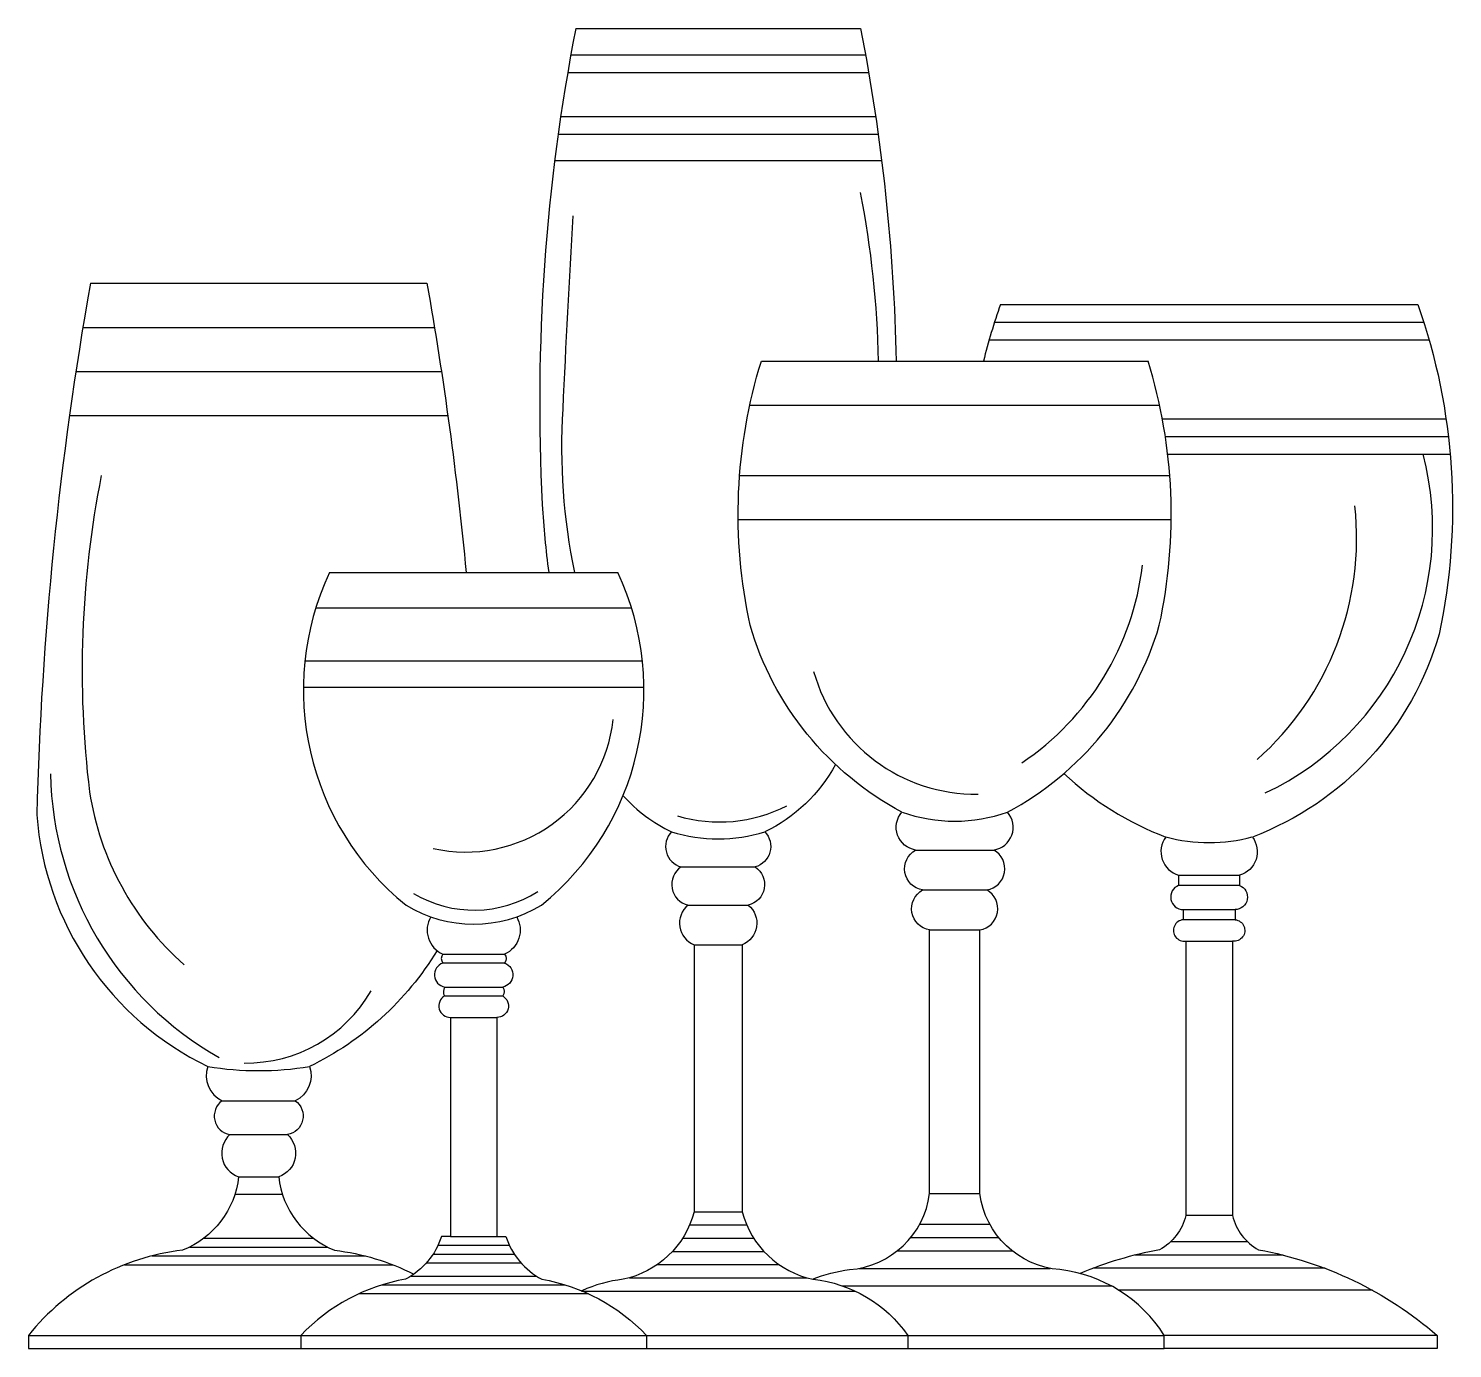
# Model space of a CAD drawing. Extents: x 926 to 1135, y 569 to 763.
import ezdxf

# ---------------------------------------------------------------- set-up
doc = ezdxf.new("R2010")
doc.units = 0
doc.header["$LTSCALE"] = 10
doc.header["$MEASUREMENT"] = 0
doc.layers.add('3', color=3, linetype='CONTINUOUS')
doc.layers.add('4', color=4, linetype='CONTINUOUS')

msp = doc.modelspace()

# ---------------------------------------------------------------- linework, layer by layer
at = {"layer": '3'}
for p, q in [((1005.41, 759.39), (1048.77, 759.39)), ((1004.96, 756.8), (1049.22, 756.8)), ((1003.92, 750.32), (1050.25, 750.32)), ((1003.55, 747.73), (1050.62, 747.73)), ((1003.04, 743.85), (1051.13, 743.85)), ((933.63, 719.32), (985.35, 719.32)), ((1067.74, 720.09), (1130.88, 720.09)), ((1066.95, 717.5), (1131.66, 717.5)), ((932.61, 712.85), (986.38, 712.85)), ((1031.75, 707.88), (1092.02, 707.88)), ((1092.43, 705.85), (1134.17, 705.85)), ((1092.87, 703.26), (1134.51, 703.26)), ((1093.22, 700.67), (1134.78, 700.67)), ((1030.25, 697.52), (1093.52, 697.52)), ((967.92, 678.09), (1014.34, 678.09)), ((966.3, 670.29), (1015.95, 670.29)), ((966.07, 666.41), (1016.18, 666.41)), ((1056.14, 642.45), (1067.63, 642.45)), ((1021.64, 639.96), (1032.53, 639.96)), ((1094.83, 638.74), (1103.79, 638.74)), ((1103.79, 637.25), (1094.83, 637.25)), ((1057.17, 636.57), (1066.6, 636.57)), ((1022.66, 634.33), (1031.51, 634.33)), ((1095.5, 633.68), (1103.12, 633.68)), ((1058.2, 630.69), (1065.57, 630.69)), ((1103.12, 632.19), (1095.5, 632.19)), ((1023.56, 628.52), (1030.62, 628.52)), ((1095.87, 629.06), (1102.75, 629.06)), ((986.58, 627.13), (995.67, 627.13)), ((995.67, 625.82), (986.58, 625.82)), ((986.86, 622.3), (995.39, 622.3)), ((986.86, 620.98), (995.39, 620.98)), ((987.72, 617.82), (994.53, 617.82)), ((954.12, 605.57), (964.87, 605.57)), ((955.27, 600.59), (963.72, 600.59)), ((956.55, 594.4), (962.44, 594.4)), ((955.99, 591.81), (962.99, 591.81)), ((1058.2, 591.93), (1065.57, 591.93)), ((1023.56, 589.25), (1030.62, 589.25)), ((1102.75, 588.7), (1095.91, 588.7)), ((1022.89, 587.3), (1031.28, 587.3)), ((1056.72, 587.4), (1067.06, 587.4)), ((951.42, 585.34), (967.57, 585.34)), ((987.72, 585.62), (994.53, 585.62)), ((1021.87, 585.36), (1032.31, 585.36)), ((1055.41, 585.45), (1068.37, 585.45)), ((1104.98, 584.81), (1093.64, 584.81)), ((943.78, 582.75), (975.2, 582.75)), ((949.35, 584.04), (969.64, 584.04)), ((985.17, 583.03), (997.09, 583.03)), ((985.88, 584.32), (996.37, 584.32)), ((1020.37, 583.42), (1033.81, 583.42)), ((1053.45, 583.51), (1070.33, 583.51)), ((1110.19, 582.87), (1088.43, 582.87)), ((939.75, 581.45), (979.23, 581.45)), ((984.18, 581.73), (998.07, 581.73)), ((1018.14, 581.48), (1036.04, 581.48)), ((1047.83, 580.92), (1075.94, 580.92)), ((1116.36, 580.93), (1082.25, 580.93)), ((977.66, 578.5), (1004.6, 578.5)), ((981.91, 579.79), (1000.34, 579.79)), ((1014.03, 579.53), (1040.14, 579.53)), ((1045.39, 578.33), (1084.94, 578.33)), ((974.27, 577.2), (1007.99, 577.2)), ((1006.97, 577.59), (1047.2, 577.59)), ((1123.36, 577.69), (1086.05, 577.69)), ((925.63, 571.07), (965.7, 571.07)), ((965.7, 571.07), (1016.55, 571.07)), ((1016.55, 571.07), (1054.97, 571.07)), ((1031.05, 571.07), (1092.72, 571.07)), ((1132.84, 571.07), (1092.72, 571.07))]:
    msp.add_line(p, q, dxfattribs=at)
for points in [[(1005.73, 735.74, 0.004174), (1004.23, 707.31, 0.065887), (1005.93, 683.27, 0.065887)], [(936.34, 697.51, 0.079503), (934.61, 651.01, 0.17498), (948.54, 625.55)], [(984.8, 632.61, 0.44441), (986.58, 627.13, 0.33275), (986.58, 625.82, 0.779037), (986.86, 622.3, 0.284551), (986.84, 620.98, 0.767326), (987.72, 617.82)], [(997.45, 632.61, -0.44441), (995.67, 627.13, -0.33275), (995.67, 625.82, -0.779037), (995.39, 622.3, -0.295103), (995.39, 620.98, -0.773015), (994.53, 617.82)]]:
    msp.add_lwpolyline(points, format="xyb", dxfattribs=at)
for centre, radius, start, end in [((906.14, 711.49), 144.56, 1.1354, 11.0265), ((1089.12, 689.75), 43.07, 295.3779, 14.6834), ((1077.55, 688.28), 43.46, 311.5143, 6.3089), ((1049.04, 689.11), 40.75, 303.8658, 353.2723), ((1065, 675.47), 24.81, 195.8054, 270.7428), ((989.93, 663.98), 21.83, 257.386, 353.8531), ((977.91, 654.56), 49.05, 181.0447, 240.3841), ((1027.25, 668.49), 21.92, 253.6612, 296.9572), ((991.17, 651.03), 17.42, 239.3115, 302.565), ((957.69, 632.27), 21.15, 269.1111, 330.1554), ((959.49, 656.19), 46.19, 260.6897, 279.3103)]:
    msp.add_arc(centre, radius, start, end, dxfattribs=at)
at = {"layer": '4'}
for p, q in [((1006.14, 763.27), (1048.04, 763.27)), ((934.74, 725.8), (984.24, 725.8)), ((1068.61, 722.68), (1130.01, 722.68)), ((1033.44, 714.36), (1090.33, 714.36)), ((931.67, 706.37), (987.32, 706.37)), ((1030.04, 691.05), (1093.73, 691.05)), ((969.93, 683.27), (1012.32, 683.27)), ((925.63, 569.13), (965.7, 569.13)), ((965.7, 569.13), (1016.55, 569.13)), ((1016.55, 569.13), (1054.97, 569.13)), ((1031.05, 569.13), (1092.72, 569.13)), ((1132.84, 569.13), (1092.72, 569.13))]:
    msp.add_line(p, q, dxfattribs=at)
for points in [[(1006.14, 763.27, 0.061195), (1001.22, 693.26, 0.020975), (1002.17, 683.27, 0.020975)], [(1048.04, 763.27, -0.042813), (1053.28, 714.36, -0.042813)], [(934.74, 725.8, 0.037623), (926.85, 647.63, 0.267532), (952.02, 610.6, 0.383142), (954.12, 605.57, 0.668625), (955.27, 600.59, 0.576756), (956.55, 594.4, -0.276883), (948.31, 583.58, 0.197822), (925.63, 571.07), (925.63, 569.13)], [(984.24, 725.8, -0.020534), (990.01, 683.27, -0.020534)], [(1068.61, 722.68, 0.024284), (1066.12, 714.36, 0.024284)], [(1130.01, 722.68, -0.138353), (1133.14, 674.2, -0.237691), (1105.67, 644.36, -0.526128), (1103.79, 638.74), (1103.79, 637.25, -0.82174), (1103.12, 633.68), (1103.12, 632.19, -1.028432), (1102.75, 629.06), (1102.75, 588.7, 0.214656), (1106.59, 583.65, -0.134463), (1132.84, 571.07), (1132.84, 569.13)], [(1040.96, 579.33, -0.067077), (1046.42, 580.73, 0.35359), (1058.2, 591.93), (1058.2, 630.69, -0.71192), (1057.17, 636.57, -0.712766), (1056.14, 642.45, -0.593117), (1054.13, 648.02, -0.202524), (1031.79, 675.51, -0.129317), (1033.44, 714.36)], [(1092.72, 569.13), (1092.72, 571.07, 0.225927), (1077.35, 580.73, -0.35359), (1065.57, 591.93), (1065.57, 630.69, 0.71192), (1066.6, 636.57, 0.712766), (1067.63, 642.45, 0.593117), (1069.64, 648.02, 0.202524), (1091.98, 675.51, 0.129317), (1090.33, 714.36, 0.129317)], [(969.93, 683.27, 0.345191), (981.17, 634.34, 0.281155), (1001.08, 634.34, 0.345191), (1012.32, 683.27, 0.345191)], [(1044.35, 655.02, -0.157973), (1033.94, 645.12, -0.571887), (1032.53, 639.96, -0.657659), (1031.51, 634.33, -0.575937), (1030.62, 628.52), (1030.62, 589.25, 0.284365), (1041.05, 579.31, -0.216308), (1054.97, 571.07), (1054.97, 569.13)], [(1077.95, 653.7, 0.098967), (1092.95, 644.36, 0.526128), (1094.83, 638.74), (1094.83, 637.25, 0.82174), (1095.5, 633.68), (1095.5, 632.19, 1.028432), (1095.87, 629.06), (1095.87, 588.7, -0.214656), (1092.02, 583.65, 0.055491), (1080.34, 580.16, 0.055491)], [(1013.1, 650.43, 0.096323), (1020.24, 645.12, 0.571887), (1021.64, 639.96, 0.657659), (1022.66, 634.33, 0.575937), (1023.56, 628.52), (1023.56, 589.25, -0.284365), (1013.12, 579.31, 0.081386), (1007.03, 577.62, 0.081386)], [(985.73, 627.65, -0.144325), (966.97, 610.6, -0.383142), (964.87, 605.57, -0.668625), (963.72, 600.59, -0.576756), (962.44, 594.4, 0.276883), (970.67, 583.58, -0.090132), (982.32, 580.06, -0.090132)], [(987.72, 617.82), (987.72, 585.62), (986.39, 585.62, -0.19707), (981.11, 579.33, 0.1612), (965.7, 571.07), (965.7, 569.13)], [(994.53, 617.82), (994.53, 585.62), (995.86, 585.62, 0.19707), (1001.14, 579.33, -0.1612), (1016.55, 571.07), (1016.55, 569.13)]]:
    msp.add_lwpolyline(points, format="xyb", dxfattribs=at)
for centre, radius, start, end in [((1061.89, 669.97), 23.28, 250.537, 289.463), ((1027.09, 667.1), 23.02, 252.6799, 287.3201), ((1099.31, 668.18), 24.65, 255.0555, 284.9445)]:
    msp.add_arc(centre, radius, start, end, dxfattribs=at)

doc.saveas('drawing.dxf')
